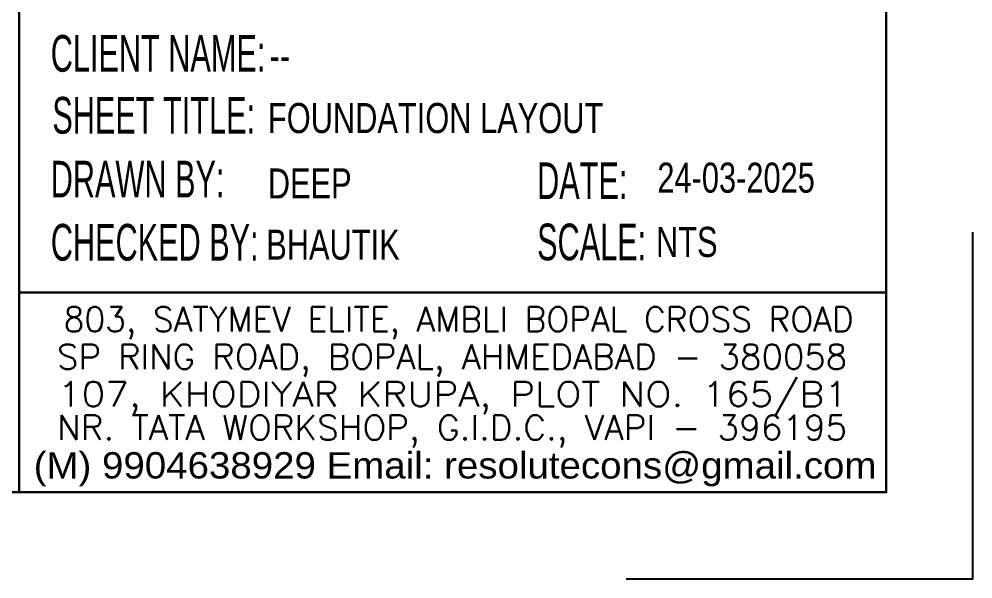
# Model space of a CAD drawing. Header units: inches. Extents: x 683042 to 921062, y -316188 to -5771.
# Drawn here: x 858509 to 861800, y -89673 to -87741 of the extents above; entities that cross this region are included whole.
import ezdxf
from ezdxf.enums import TextEntityAlignment as Align

# ---------------------------------------------------------------- set-up
doc = ezdxf.new("R2010")
doc.units = ezdxf.units.IN
doc.header["$MEASUREMENT"] = 0
doc.layers.add('R-text', color=7, linetype='Continuous', lineweight=30)
doc.styles.add('ROMANS', font='romans.shx', dxfattribs={"width": 0.8})
doc.styles.add('style1', font='', dxfattribs={"height": 0.2})
doc.styles.add('style3', font='swisscl.ttf', dxfattribs={"height": 0.21})
doc.styles.get('style1').set_extended_font_data('Swis721 BT')

# ---------------------------------------------------------------- blocks, each defined once
blk = doc.blocks.new('DRYG')
at = {"color": 1, "lineweight": 30}
blk.add_lwpolyline([(2022058.1, -490432.8), (2025058.1, -490432.8)], dxfattribs=at)
at = {"layer": 'R-text', "color": 1, "lineweight": 40, "style": 'style1', "width": 0.598233}
for s, height, p in [('CLIENT NAME:', 126.899, (2022167.7, -489668.6)), ('SHEET TITLE:', 126.899, (2022173.2, -489882.8)), ('DRAWN BY:', 126.9, (2022167.7, -490103.6)), ('DATE:', 126.9, (2023850.4, -490109.2)), ('CHECKED BY:', 126.899, (2022168, -490322.1)), ('SCALE:', 126.9, (2023850.4, -490321))]:
    blk.add_text(s, height=height, dxfattribs=at).set_placement(p)
at = {"layer": 'R-text', "lineweight": 18, "style": 'ROMANS'}
for s, width, p, p2 in [('803, SATYMEV ELITE, AMBLI BOPAL CROSS ROAD', 0.853119, (2022212.3, -490567.7), (2024945.7, -490567.7)), ('SP RING ROAD, BOPAL, AHMEDABAD - 380058', 0.878768, (2022189.6, -490697.5), (2024923, -490697.5)), ('107, KHODIYAR KRUPA, PLOT NO. 165/B1', 0.984272, (2022192.3, -490826.7), (2024925.7, -490826.7)), ('NR. TATA WORKSHOP, G.I.D.C., VAPI - 396195', 0.885715, (2022189.6, -490942.1), (2024923, -490942.1))]:
    blk.add_text(s, height=85.386, dxfattribs=dict(at, width=width)).set_placement(p, p2, align=Align.FIT)
at = {"layer": 'R-text', "style": 'style1', "width": 0.857472}
blk.add_text('(M) 9904638929 Email: resolutecons@gmail.com', height=91.079, dxfattribs=at).set_placement((2022108.7, -491075.8), (2025024.3, -491075.8), align=Align.FIT)

msp = doc.modelspace()

# ---------------------------------------------------------------- linework, layer by layer
at = {"color": 1, "lineweight": 30}
for points in [[(861500.754, -89373.544), (840237.025, -89373.544), (840237.025, -59303.624), (861500.754, -59303.624)], [(858508.505, -86381.296), (861500.754, -86381.296), (861500.754, -89373.544), (858508.505, -89373.544)]]:
    msp.add_lwpolyline(points, close=True, dxfattribs=at)
msp.add_lwpolyline([(860603.079, -89672.769), (861799.978, -89672.769), (861799.978, -88475.869)])

# ---------------------------------------------------------------- block references
at = {"xscale": 0.997416139838848, "yscale": 0.997416139838848, "zscale": 0.997416139838848}
msp.add_blockref('DRYG', (-1158324.911, 400480.613), dxfattribs=at)

# ---------------------------------------------------------------- texts
at = {"color": 5, "style": 'style3'}
for s, height, p in [('--', 103.6917, (859372.792, -87919.533)), ('FOUNDATION LAYOUT', 103.69169, (859367.143, -88134.494)), ('24-03-2025', 103.6917, (860710.969, -88340.118)), ('DEEP', 103.6917, (859366.766, -88360.185)), ('BHAUTIK', 103.6917, (859361.382, -88571.278)), ('NTS', 103.6917, (860706.279, -88561.811))]:
    msp.add_text(s, height=height, dxfattribs=at).set_placement(p)

doc.saveas('drawing.dxf')
